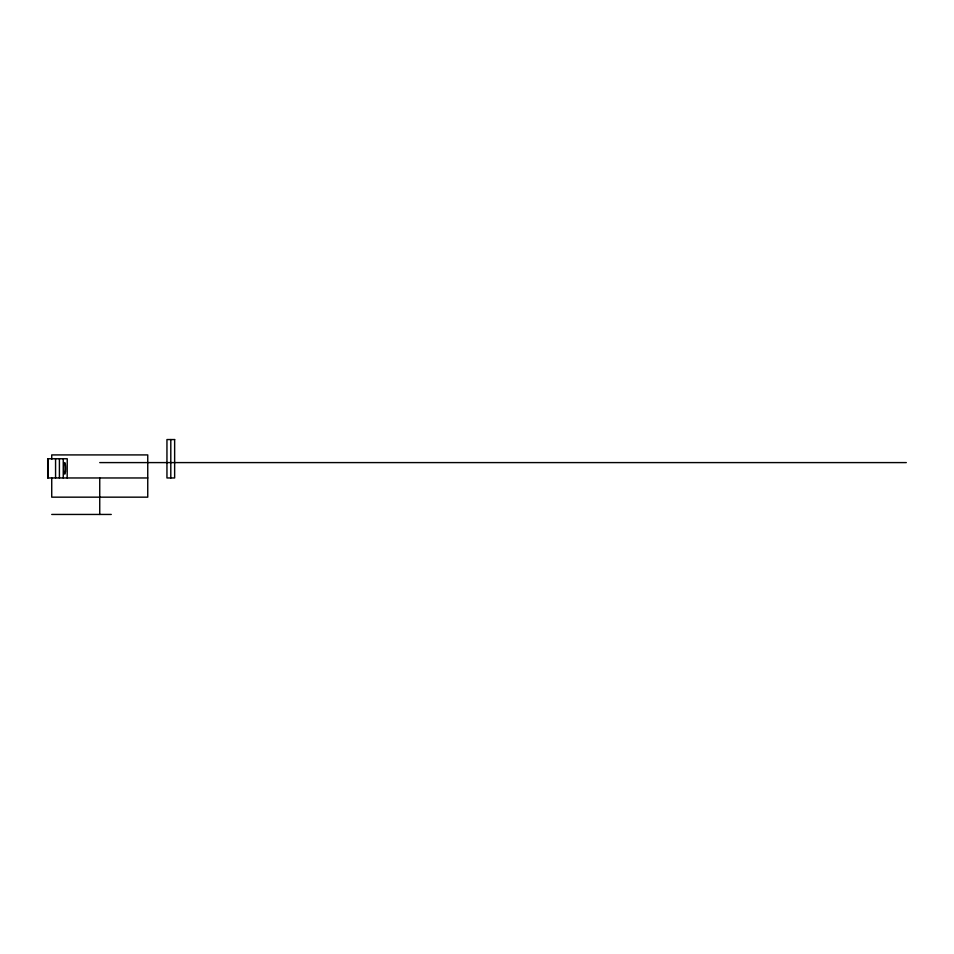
<?xml version="1.0" encoding="UTF-8"?>
<svg xmlns="http://www.w3.org/2000/svg" width="954" height="954" viewBox="0 0 954 954"><rect width="100%" height="100%" fill="white"/><g stroke="black" fill="none" stroke-linecap="round" stroke-linejoin="round"><path stroke-width="1.43" d="M99.741 462.595L906.3 462.595M147.751 477.966L47.7 477.966L47.7 458.755L67.245 458.755L67.174 477.966M51.731 514.444L111.26 514.444M170.802 439.555L170.802 477.966M99.741 477.966L99.741 514.444M63.25 458.755L63.25 477.966M59.41 458.755L59.41 477.966M55.57 458.755L55.57 477.966M51.731 459.351L51.731 454.915L147.751 454.915L147.751 497.165L51.731 497.165L51.731 477.966M47.891 458.755L47.891 477.966M47.819 462.809L47.783 465.588L47.819 462.809M47.855 471.133L47.819 473.899L47.783 471.133M174.642 439.555L166.95 439.555L166.95 477.966L174.642 477.966L174.642 439.555M65.468 471.503A5.796 0.882 -90 0 0 64.777 462.571A5.796 0.882 -90 0 0 63.942 471.002A5.796 0.882 -90 0 0 65.468 471.503"/></g></svg>
